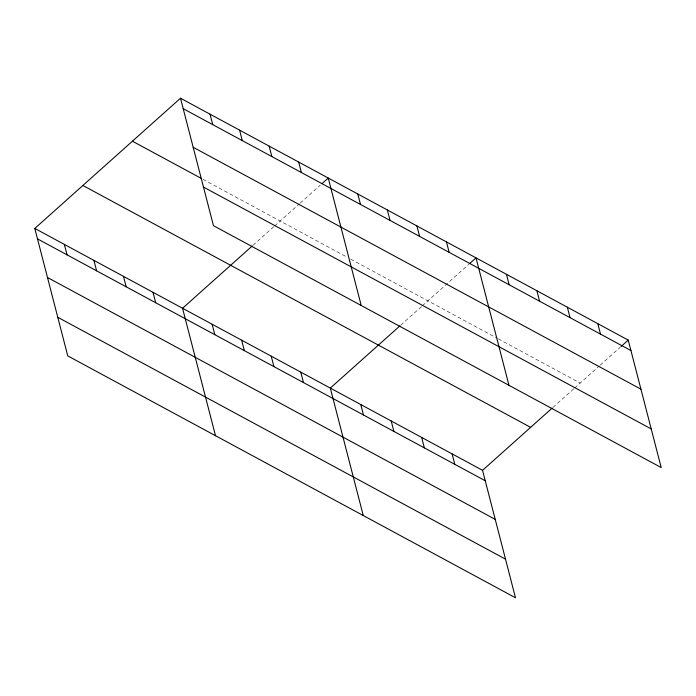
<?xml version="1.0" encoding="UTF-8"?>
<svg xmlns="http://www.w3.org/2000/svg" width="696" height="696" viewBox="0 0 696 696"><rect width="100%" height="100%" fill="white"/><g stroke="black" fill="none" stroke-linecap="round" stroke-linejoin="round"><path stroke-width="0.52" stroke-dasharray="3.48 2.61" d="M253.005 245.296L273.78 226.731M274.581 226.017L299.402 203.832M300.202 203.11L320.238 185.206M400.765 325.119L421.532 306.553M422.333 305.84L468.791 264.315M552.998 407.36L573.765 388.794M574.565 388.081L599.395 365.896M600.196 365.174L620.223 347.269M202.954 179.307L346.904 257.068M350.714 259.13L497.388 338.36M498.336 338.874L580.159 383.078"/><path stroke-width="1.04" d="M34.8 228.445L482.546 470.331L515.501 597.777L67.756 355.891L34.8 228.445L180.499 98.223L628.244 340.109L661.2 467.555L213.454 225.669L180.499 98.223M252.204 246.01L182.552 308.267L215.516 435.713M321.839 183.779L328.251 178.046L361.207 305.492M399.965 325.832L330.313 388.09L363.269 515.536M469.6 263.601L476.003 257.868L508.967 385.314M482.546 470.331L552.198 408.074M621.032 346.556L628.244 340.109M183.196 108.672L630.941 350.558M193.184 147.282L640.929 389.168M132.414 141.201L201.048 178.272M203.467 187.059L651.212 428.945M82.876 185.475L530.622 427.353M37.497 238.885L485.243 480.771M47.485 277.495L495.23 519.381M57.777 317.28L505.522 559.166M597.794 323.666L600.491 334.106M567.344 307.214L570.05 317.654M536.903 290.763L539.6 301.211M506.453 274.32L509.15 284.76M446.458 241.904L449.155 252.352M416.904 225.939L419.601 236.388M452.095 453.879L454.801 464.328M387.35 209.975L390.056 220.423M421.654 437.436L424.351 447.876M357.805 194.01L360.502 204.459M391.204 420.984L393.91 431.424M298.697 162.081L301.403 172.53M360.754 404.533L363.46 414.981M269.152 146.117L271.849 156.565M239.598 130.152L242.295 140.601M300.759 372.125L303.465 382.565M210.044 114.188L212.75 124.636M271.214 356.161L273.911 366.601M241.66 340.196L244.357 350.636M212.106 324.232L214.812 334.672M153.007 292.303L155.704 302.743M123.453 276.338L126.159 286.778M93.899 260.374L96.605 270.814M64.354 244.409L67.051 254.849"/></g></svg>
